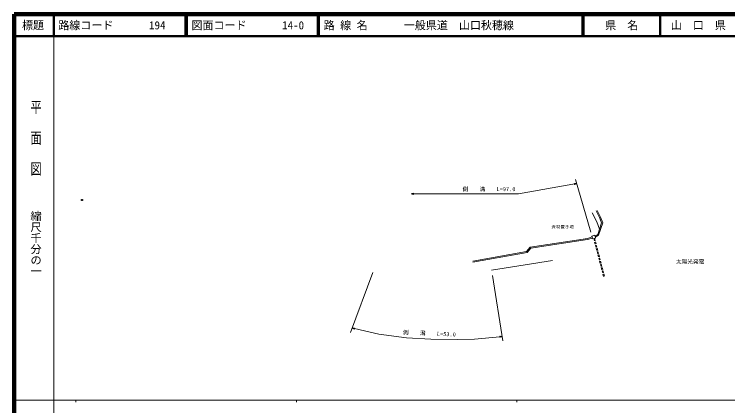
# Model space of a CAD drawing. Units: millimetres on the paper, with parts at other scales. Extents: x 40 to 680, y 20 to 380.
# Drawn here: x 40 to 363.7, y 202.4 to 380 of the extents above; entities that cross this region are included whole.
import ezdxf
from ezdxf.enums import TextEntityAlignment as Align

# ---------------------------------------------------------------- set-up
doc = ezdxf.new("R2010")
doc.units = ezdxf.units.MM
doc.header["$PDMODE"] = 32
doc.header["$PDSIZE"] = 0.5
for name, color, linetype, lineweight in [('M-BGD', 7, 'Continuous', 13), ('M-STR-HTXT', 7, 'Continuous', 13), ('M-TTL', 2, 'Continuous', 140), ('M-TTL-BAND', 7, 'Continuous', 13), ('M-TTL-LINE', 7, 'Continuous', 50)]:
    doc.layers.add(name, color=color, linetype=linetype, lineweight=lineweight)
for name, color, linetype in [('M-BGD-HTXT', 7, 'Continuous'), ('M-OTRS', 6, 'Continuous'), ('M-TTL-TXT', 7, 'Continuous')]:
    doc.layers.add(name, color=color, linetype=linetype)
doc.styles.add('@ＭＳ ゴシック', font='')
doc.styles.add('ＭＳ ゴシック', font='')
doc.styles.get('@ＭＳ ゴシック').set_extended_font_data('@MS Gothic')
doc.styles.get('ＭＳ ゴシック').set_extended_font_data('MS Gothic')

msp = doc.modelspace()

# ---------------------------------------------------------------- linework, layer by layer
at = {"layer": 'M-BGD'}
for p, q in [((300.026, 278.325), (302.233, 278.97)), ((300.102, 277.831), (302.372, 278.494)), ((302.121, 279.354), (303.369, 279.719)), ((302.486, 278.106), (302.121, 279.354)), ((302.486, 278.106), (303.734, 278.471)), ((303.734, 278.471), (303.369, 279.719)), ((274.068, 274.312), (300.026, 278.325)), ((274.309, 273.843), (300.102, 277.831)), ((302.916, 278.238), (303.2, 277.146)), ((303.587, 277.247), (303.303, 278.339)), ((303.326, 276.662), (303.578, 275.695)), ((303.704, 275.211), (303.956, 274.243)), ((303.965, 275.795), (303.713, 276.763)), ((304.343, 274.344), (304.091, 275.311)), ((248.016, 267.996), (272.458, 272.389)), ((248.121, 267.507), (272.727, 271.929)), ((274.049, 274.314), (272.458, 272.389)), ((272.727, 271.929), (274.309, 273.843)), ((304.082, 273.759), (304.333, 272.791)), ((304.459, 272.307), (304.711, 271.34)), ((304.72, 272.892), (304.469, 273.86)), ((305.098, 271.44), (304.846, 272.408)), ((304.837, 270.856), (305.089, 269.888)), ((305.215, 269.404), (305.466, 268.436)), ((305.476, 269.989), (305.224, 270.956)), ((305.853, 268.537), (305.602, 269.505)), ((256.582, 263.834), (284.21, 268.238)), ((305.592, 267.952), (305.844, 266.984)), ((305.97, 266.501), (306.222, 265.533)), ((306.231, 267.085), (305.979, 268.053)), ((306.609, 265.634), (306.357, 266.601)), ((306.348, 265.049), (306.599, 264.081)), ((306.725, 263.597), (306.977, 262.629)), ((306.986, 264.182), (306.735, 265.15)), ((307.364, 262.73), (307.112, 263.698)), ((307.774, 261.154), (307.49, 262.246)), ((307.103, 262.146), (307.387, 261.054))]:
    msp.add_line(p, q, dxfattribs=at)
for points in [[(302.159, 289.913), (304.331, 285.783), (305.543, 282.544)], [(306.482, 285.318), (305.513, 287.815), (304.075, 290.817)], [(306.482, 285.318), (305.513, 287.815), (304.075, 290.817)], [(307.014, 285.329), (305.973, 288.013), (304.526, 291.033)], [(303.476, 279.354), (304.729, 280.141), (306.482, 285.318)], [(303.622, 278.855), (305.145, 279.812), (307.014, 285.329)]]:
    msp.add_lwpolyline(points, dxfattribs=at)
at = {"layer": 'M-OTRS'}
msp.add_point((70.721, 295.733), dxfattribs=at)
at = {"layer": 'M-STR-HTXT'}
for p, q in [((301.611, 281.102), (294.601, 305.099)), ((295.162, 303.179), (294.134, 303.252)), ((294.134, 303.252), (294.22, 302.76)), ((294.339, 303.238), (294.142, 303.203)), ((294.151, 303.154), (294.545, 303.223)), ((294.751, 303.208), (294.16, 303.105)), ((294.168, 303.055), (294.956, 303.194)), ((295.162, 303.179), (294.177, 303.006)), ((294.186, 302.957), (294.974, 303.095)), ((294.785, 303.011), (294.194, 302.908)), ((294.203, 302.858), (294.597, 302.928)), ((294.409, 302.844), (294.212, 302.809)), ((295.162, 303.179), (294.22, 302.76)), ((220.117, 298.549), (221.117, 298.799)), ((220.117, 298.549), (221.117, 298.299)), ((220.117, 298.549), (221.117, 298.549)), ((221.117, 298.599), (220.317, 298.599)), ((221.117, 298.499), (220.317, 298.499)), ((220.517, 298.649), (221.117, 298.649)), ((220.517, 298.449), (221.117, 298.449)), ((221.117, 298.699), (220.717, 298.699)), ((221.117, 298.399), (220.717, 298.399)), ((220.917, 298.749), (221.117, 298.749)), ((220.917, 298.349), (221.117, 298.349)), ((221.117, 298.299), (221.117, 298.799)), ((192.618, 235.654), (202.696, 262.847)), ((261.618, 231.804), (256.958, 261.439)), ((193.363, 237.589), (194.393, 237.616)), ((193.363, 237.589), (194.284, 237.128)), ((193.363, 237.589), (194.339, 237.372)), ((194.328, 237.323), (193.547, 237.497)), ((194.35, 237.421), (193.569, 237.594)), ((193.731, 237.404), (194.317, 237.274)), ((193.775, 237.6), (194.361, 237.469)), ((194.306, 237.225), (193.916, 237.312)), ((194.371, 237.518), (193.981, 237.605)), ((194.1, 237.22), (194.295, 237.177)), ((194.187, 237.61), (194.382, 237.567)), ((194.284, 237.128), (194.393, 237.616)), ((261.305, 233.794), (260.286, 233.951)), ((260.286, 233.951), (260.332, 233.453)), ((260.49, 233.92), (260.291, 233.901)), ((260.295, 233.852), (260.694, 233.889)), ((260.897, 233.857), (260.3, 233.802)), ((260.305, 233.752), (261.101, 233.826)), ((261.305, 233.794), (260.309, 233.702)), ((260.314, 233.653), (261.11, 233.726)), ((260.916, 233.658), (260.318, 233.603)), ((260.323, 233.553), (260.721, 233.59)), ((260.527, 233.522), (260.328, 233.503)), ((261.305, 233.794), (260.332, 233.453))]:
    msp.add_line(p, q, dxfattribs=at)
for points in [[(221.117, 298.549), (268.801, 298.549), (295.162, 303.179)], [(194.339, 237.372), (205.443, 234.9), (217.954, 233.249), (228.971, 232.541), (240.959, 232.382), (248.77, 232.625), (260.309, 233.702)]]:
    msp.add_lwpolyline(points, dxfattribs=at)
at = {"layer": 'M-TTL'}
for p, q in [((40, 380), (40, 20)), ((680, 380), (40, 380))]:
    msp.add_line(p, q, dxfattribs=at)
at = {"layer": 'M-TTL-BAND'}
for p, q in [((58, 370), (58, 20)), ((40, 205), (579, 205)), ((68, 205), (68, 204)), ((168, 205), (168, 204)), ((268, 205), (268, 204))]:
    msp.add_line(p, q, dxfattribs=at)
at = {"layer": 'M-TTL-LINE'}
for p, q in [((58, 380), (58, 370)), ((117.75, 380), (117.75, 370)), ((118.25, 380), (118.25, 370)), ((177.75, 380), (177.75, 370)), ((178.25, 380), (178.25, 370)), ((297.75, 380), (297.75, 370)), ((298.25, 380), (298.25, 370)), ((333, 380), (333, 370)), ((40, 370), (680, 370))]:
    msp.add_line(p, q, dxfattribs=at)

# ---------------------------------------------------------------- texts
at = {"layer": 'M-BGD', "style": 'ＭＳ ゴシック', "width": 1.1}
msp.add_text('資材置き場', height=1.32, dxfattribs=at).set_placement((288.781, 282.472), align=Align.BOTTOM_CENTER)
at = {"layer": 'M-BGD-HTXT', "style": 'ＭＳ ゴシック'}
msp.add_text('太陽光発電', height=1.833, dxfattribs=at).set_placement((346.658, 266.334), align=Align.BOTTOM_CENTER)
at = {"layer": 'M-STR-HTXT', "style": 'ＭＳ ゴシック'}
msp.add_text('側\u3000\u3000溝\u3000\u3000L=97.0', height=1.833, dxfattribs=at).set_placement((255.407, 299.205), align=Align.BOTTOM_CENTER)
msp.add_text('側\u3000\u3000溝\u3000\u3000L=53.0', height=1.833, rotation=357.49, dxfattribs=at).set_placement((228.299, 233.779), align=Align.BOTTOM_CENTER)
at = {"layer": 'M-TTL-BAND', "style": '@ＭＳ ゴシック', "width": 1.4}
msp.add_text('平  面  図', height=3.666, rotation=270, dxfattribs=at).set_placement((49.777, 306.475), align=Align.MIDDLE_RIGHT)
at = {"layer": 'M-TTL-BAND', "style": '@ＭＳ ゴシック'}
msp.add_text('縮尺千分の一', height=3.666, rotation=270, dxfattribs=at).set_placement((49.777, 261.03), align=Align.MIDDLE_RIGHT)
at = {"layer": 'M-TTL-TXT', "style": 'ＭＳ ゴシック'}
for s, p in [('標題', (48.5, 375)), ('県\u3000名', (315.625, 375)), ('山\u3000口\u3000県', (350.375, 375))]:
    msp.add_text(s, height=3.666, dxfattribs=at).set_placement(p, align=Align.MIDDLE_CENTER)
for s, p in [('路線コード', (60, 375)), ('194', (101.142, 375)), ('図面コード', (120.38, 375)), ('14-0', (161.521, 375)), ('路 線 名', (180.38, 375)), ('一般県道\u3000山口秋穂線', (216.734, 375))]:
    msp.add_text(s, height=3.666, dxfattribs=at).set_placement(p, align=Align.MIDDLE_LEFT)

doc.saveas('drawing.dxf')
